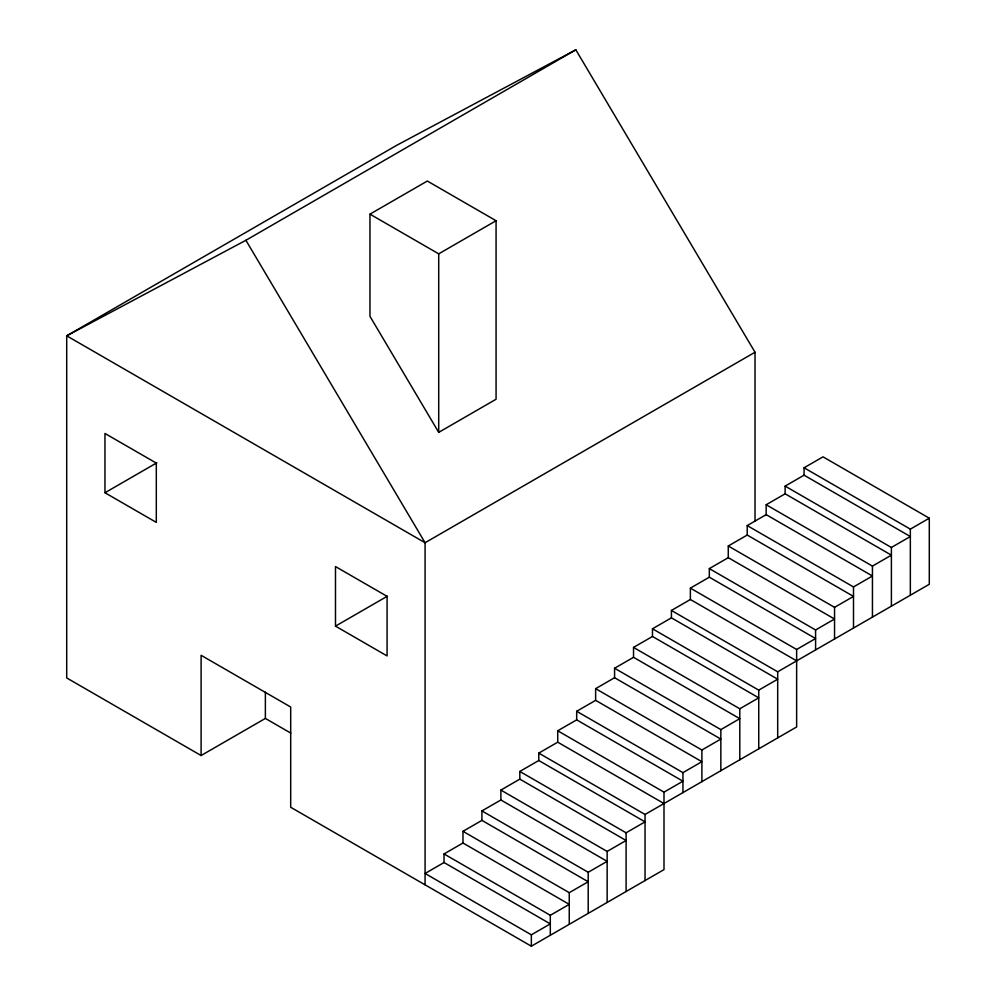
<?xml version="1.0" encoding="UTF-8"?>
<svg xmlns="http://www.w3.org/2000/svg" width="996" height="996" viewBox="0 0 996 996"><rect width="100%" height="100%" fill="white"/><g stroke="black" fill="none" stroke-linecap="round" stroke-linejoin="round"><path stroke-width="1.49" d="M290.782 733.093L265.372 718.427L201.105 755.528L66.707 677.94L66.707 335.826L245.9 240.285L575.825 49.8L755.018 352.248L755.018 521.082M369.964 214.152L427.321 181.035L496.07 220.726L496.07 399.247L438.713 432.364L369.964 316.317L369.964 214.152L438.713 253.843L496.07 220.726M104.966 492.746L156.31 522.39L156.31 463.103L104.966 433.459L104.966 492.746L156.845 462.791M755.018 352.248L425.08 542.733L66.707 335.826L396.645 145.341L575.825 49.8M335.49 626.135L387.083 655.928L387.083 596.343L335.49 566.562L335.49 626.135L387.382 596.181M796.638 660.858L690.377 599.505L690.377 588.126L796.638 649.479L815.587 638.536L709.326 577.182L709.326 568.604L815.587 629.97L834.548 619.026L728.275 557.673L728.275 545.995L834.548 607.348L853.497 596.405L747.224 535.051L747.224 525.589L853.497 586.943L872.446 575.999L766.173 514.646L766.173 504.748L872.446 566.101L891.395 555.158L785.122 493.804L785.122 486.11L891.395 547.464L910.344 536.533L804.071 475.179L804.071 467.784L823.02 456.84L929.293 518.194L929.293 584.279L777.689 671.802L671.428 610.448L671.428 617.844L777.689 679.197L758.74 690.141L652.48 628.787L652.48 636.469L758.74 697.823L739.791 708.766L633.531 647.412L633.531 657.31L739.791 718.676L720.843 729.607L614.582 668.254L614.582 677.716L720.843 739.069L701.894 750.013L595.633 688.659L595.633 700.337L701.894 761.691L682.945 772.635L576.684 711.281L576.684 719.859L682.945 781.213L663.996 792.144L557.723 730.79L557.723 742.182L663.996 803.535M785.122 486.11L804.071 475.179M766.173 504.748L785.122 493.804M747.224 525.589L766.173 514.646M728.275 545.995L747.224 535.051M709.326 568.604L728.275 557.673M690.377 588.126L709.326 577.182M671.428 610.448L690.377 599.505M652.48 628.787L671.428 617.844M633.531 647.412L652.48 636.469M614.582 668.254L633.531 657.31M595.633 688.659L614.582 677.716M576.684 711.281L595.633 700.337M557.723 730.79L576.684 719.859M804.071 467.784L910.344 529.137L929.293 518.194M444.029 862.524L425.08 873.467L531.354 934.821L550.302 923.877L444.029 862.524L444.029 853.946L550.302 915.299L569.251 904.356L462.978 843.002L462.978 831.324L569.251 892.677L588.2 881.746L481.927 820.38L481.927 810.918L588.2 872.284L607.149 861.341L500.876 799.987L500.876 790.077L607.149 851.431L626.098 840.487L519.825 779.133L519.825 771.452L626.098 832.805L645.047 821.862L538.774 760.508L538.774 753.113L557.723 742.182M519.825 771.452L538.774 760.508M500.876 790.077L519.825 779.133M481.927 810.918L500.876 799.987M462.978 831.324L481.927 820.38M444.029 853.946L462.978 843.002M538.774 753.113L645.047 814.467L796.638 726.956L796.638 649.479M201.105 755.528L201.105 655.293L290.695 707.023L290.695 807.258L531.354 946.2L663.996 869.62L663.996 792.144M245.9 240.285L425.08 542.733L425.08 884.846M910.344 529.137L910.344 595.222M891.395 547.464L891.395 606.166M872.446 566.101L872.446 617.097M853.497 586.943L853.497 628.04M834.548 607.348L834.548 638.984M815.587 629.97L815.587 649.927M777.689 671.802L777.689 737.887M758.74 690.141L758.74 748.83M739.791 708.766L739.791 759.774M720.843 729.607L720.843 770.705M701.894 750.013L701.894 781.648M682.945 772.635L682.945 792.592M645.047 814.467L645.047 880.564M626.098 832.805L626.098 891.495M607.149 851.431L607.149 902.438M588.2 872.284L588.2 913.382M569.251 892.677L569.251 924.325M550.302 915.299L550.302 935.256M531.354 934.821L531.354 946.2M438.713 253.843L438.713 432.364M265.372 692.208L265.372 718.427"/></g></svg>
